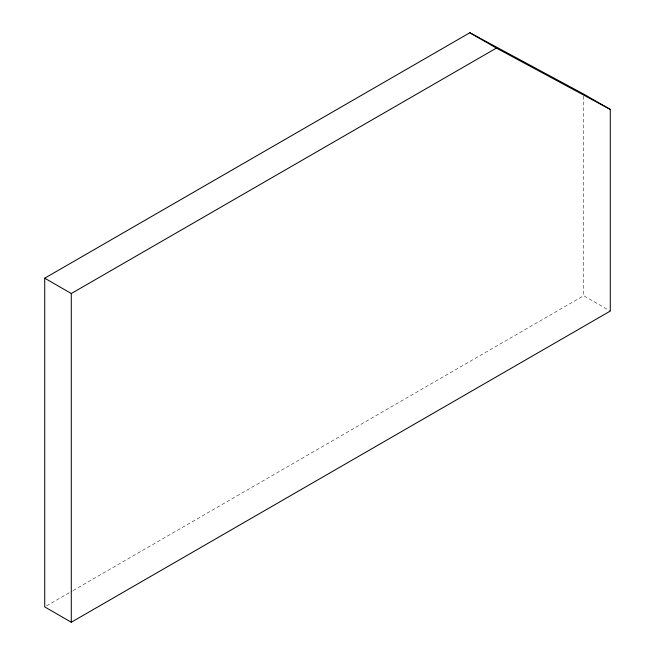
<?xml version="1.0" encoding="UTF-8"?>
<svg xmlns="http://www.w3.org/2000/svg" width="655" height="655" viewBox="0 0 655 655"><rect width="100%" height="100%" fill="white"/><g stroke="black" fill="none" stroke-linecap="round" stroke-linejoin="round"><path stroke-width="0.49" stroke-dasharray="3.27 2.46" d="M46.489 605.891L72.156 591.072M73.041 590.556L583.711 295.724L610.28 311.068M583.711 96.121L583.711 295.724"/><path stroke-width="0.98" d="M44.72 278.187L469.84 32.75L583.711 94.091L610.28 109.426L610.28 311.068L71.289 622.25L44.72 606.907L44.72 278.187L71.289 293.53L496.408 48.093L610.28 109.426M469.84 32.75L496.408 48.093M71.289 293.53L71.289 622.25"/></g></svg>
